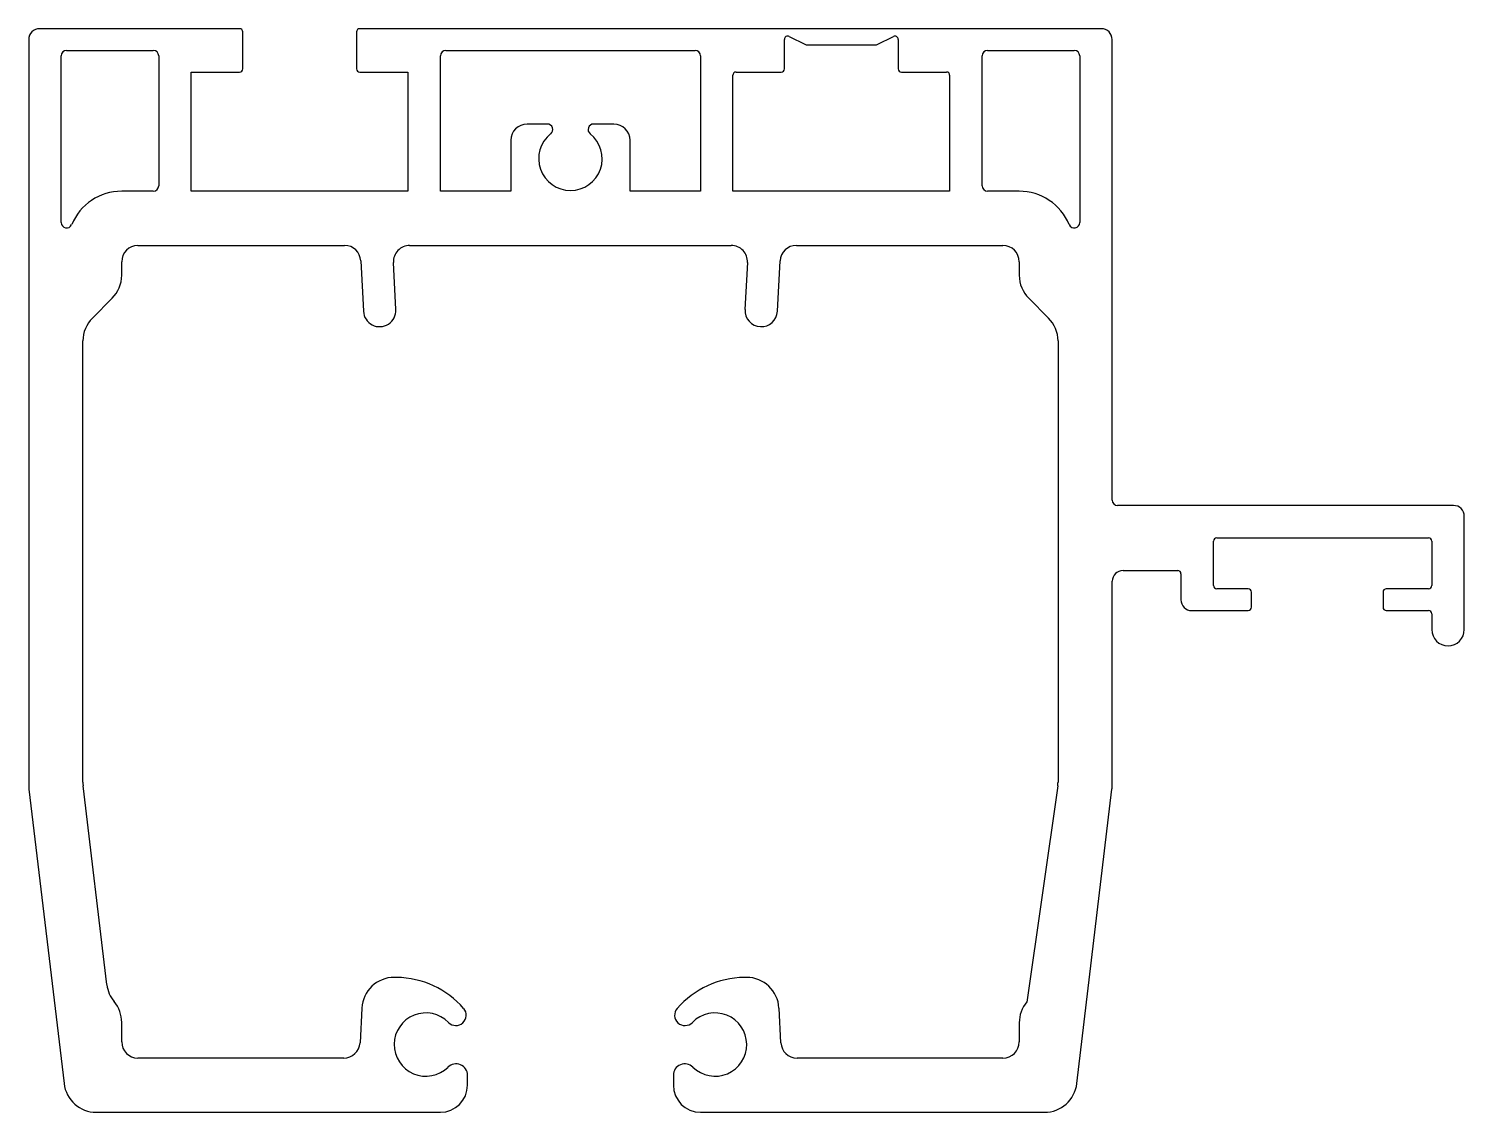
# Model space of a CAD drawing. Extents: x 2344 to 2476, y 1513 to 1613.
import ezdxf

# ---------------------------------------------------------------- set-up
doc = ezdxf.new("R2010")
doc.units = 0
doc.layers.get('0').update_dxf_attribs({"linetype": 'CONTINUOUS'})

msp = doc.modelspace()

# ---------------------------------------------------------------- linework, layer by layer
for p, q in [((2363.03, 1612.75), (2344.58, 1612.75)), ((2442.58, 1612.75), (2374.13, 1612.75)), ((2343.58, 1611.75), (2343.58, 1542.93)), ((2363.33, 1609.05), (2363.33, 1612.45)), ((2373.83, 1612.45), (2373.83, 1609.05)), ((2413.33, 1609.05), (2413.33, 1611.76)), ((2413.76, 1612.03), (2415.27, 1611.28)), ((2415.4, 1611.25), (2421.76, 1611.25)), ((2421.89, 1611.28), (2423.39, 1612.03)), ((2423.83, 1611.76), (2423.83, 1609.05)), ((2443.58, 1569.25), (2443.58, 1611.75)), ((2346.58, 1594.86), (2346.58, 1610.25)), ((2347.08, 1610.75), (2355.08, 1610.75)), ((2355.58, 1610.25), (2355.58, 1598.25)), ((2381.58, 1597.75), (2381.58, 1610.25)), ((2382.08, 1610.75), (2405.08, 1610.75)), ((2405.58, 1610.25), (2405.58, 1597.75)), ((2431.58, 1598.25), (2431.58, 1610.25)), ((2432.08, 1610.75), (2440.08, 1610.75)), ((2440.58, 1610.25), (2440.58, 1594.86)), ((2358.58, 1597.75), (2358.58, 1608.75)), ((2358.58, 1608.75), (2363.03, 1608.75)), ((2374.13, 1608.75), (2378.58, 1608.75)), ((2378.58, 1608.75), (2378.58, 1597.75)), ((2408.88, 1608.75), (2413.03, 1608.75)), ((2424.13, 1608.75), (2428.28, 1608.75)), ((2408.58, 1597.75), (2408.58, 1608.45)), ((2428.58, 1608.45), (2428.58, 1597.75)), ((2391.44, 1603.95), (2389.58, 1603.95)), ((2397.58, 1603.95), (2395.72, 1603.95)), ((2388.08, 1602.45), (2388.08, 1597.75)), ((2399.08, 1597.75), (2399.08, 1602.45)), ((2355.08, 1597.75), (2352.16, 1597.75)), ((2378.58, 1597.75), (2358.58, 1597.75)), ((2388.08, 1597.75), (2381.58, 1597.75)), ((2405.58, 1597.75), (2399.08, 1597.75)), ((2428.58, 1597.75), (2408.58, 1597.75)), ((2435, 1597.75), (2432.08, 1597.75)), ((2353.66, 1592.75), (2372.73, 1592.75)), ((2378.74, 1592.75), (2408.42, 1592.75)), ((2414.43, 1592.75), (2433.5, 1592.75)), ((2374.23, 1591.33), (2374.47, 1586.67)), ((2412.68, 1586.67), (2412.93, 1591.33)), ((2352.16, 1589.99), (2352.16, 1591.25)), ((2377.47, 1586.83), (2377.24, 1591.17)), ((2409.91, 1591.17), (2409.69, 1586.83)), ((2435, 1591.25), (2435, 1589.99)), ((2349.46, 1586.05), (2351.28, 1587.87)), ((2435.88, 1587.87), (2437.7, 1586.05)), ((2348.58, 1543.22), (2348.58, 1583.93)), ((2438.58, 1583.93), (2438.58, 1543.22)), ((2475.08, 1568.75), (2444.08, 1568.75)), ((2476.08, 1557.3), (2476.08, 1567.75)), ((2452.93, 1561.35), (2452.93, 1565.45)), ((2453.23, 1565.75), (2472.78, 1565.75)), ((2473.08, 1565.45), (2473.08, 1561.35)), ((2444.58, 1562.75), (2449.63, 1562.75)), ((2449.93, 1562.45), (2449.93, 1560.05)), ((2443.58, 1542.93), (2443.58, 1561.75)), ((2456.13, 1561.05), (2453.23, 1561.05)), ((2472.78, 1561.05), (2468.88, 1561.05)), ((2456.43, 1559.35), (2456.43, 1560.75)), ((2468.58, 1560.75), (2468.58, 1559.35)), ((2450.93, 1559.05), (2456.13, 1559.05)), ((2468.88, 1559.05), (2472.78, 1559.05)), ((2473.08, 1558.75), (2473.08, 1557.3)), ((2343.6, 1542.57), (2346.84, 1515.39)), ((2350.79, 1524.53), (2348.6, 1542.87)), ((2438.56, 1542.87), (2435.69, 1522.92)), ((2440.32, 1515.39), (2443.56, 1542.57)), ((2377.55, 1525.2), (2377.32, 1525.2)), ((2409.83, 1525.2), (2409.61, 1525.2)), ((2374.33, 1522.36), (2374.16, 1519.17)), ((2413, 1519.17), (2412.83, 1522.36)), ((2352.16, 1519.25), (2352.16, 1521.04)), ((2435, 1521.01), (2435, 1519.25)), ((2372.66, 1517.75), (2353.66, 1517.75)), ((2433.5, 1517.75), (2414.5, 1517.75)), ((2384.08, 1515.25), (2384.08, 1516.16)), ((2403.08, 1516.16), (2403.08, 1515.25)), ((2349.82, 1512.75), (2381.58, 1512.75)), ((2405.58, 1512.75), (2437.34, 1512.75))]:
    msp.add_line(p, q)
for centre, radius, start, end in [((2344.58, 1611.75), 1, 90, 180), ((2363.03, 1612.45), 0.3, 0, 90), ((2374.13, 1612.45), 0.3, 90, 180), ((2442.58, 1611.75), 1, 0, 90), ((2413.63, 1611.76), 0.3, 63.4349, 180), ((2415.4, 1611.55), 0.3, 243.4349, 270), ((2421.76, 1611.55), 0.3, 270, 296.5651), ((2423.53, 1611.76), 0.3, 360, 116.5651), ((2347.08, 1610.25), 0.5, 90, 180), ((2355.08, 1610.25), 0.5, 360, 90), ((2382.08, 1610.25), 0.5, 90, 180), ((2405.08, 1610.25), 0.5, 0, 90), ((2432.08, 1610.25), 0.5, 90, 180), ((2440.08, 1610.25), 0.5, 360, 90), ((2363.03, 1609.05), 0.3, 270, 360), ((2374.13, 1609.05), 0.3, 180, 270), ((2408.88, 1608.45), 0.3, 90, 180), ((2413.03, 1609.05), 0.3, 270, 360), ((2424.13, 1609.05), 0.3, 180, 270), ((2428.28, 1608.45), 0.3, 360, 90), ((2389.58, 1602.45), 1.5, 90, 180), ((2391.44, 1603.44), 0.511, 308.5528, 90), ((2395.72, 1603.44), 0.511, 90, 231.4472), ((2397.58, 1602.45), 1.5, 0, 90), ((2393.58, 1600.75), 2.93, 128.5528, 51.4472), ((2355.08, 1598.25), 0.5, 270, 0), ((2432.08, 1598.25), 0.5, 180, 270), ((2352.16, 1592.75), 5, 90, 157.3899), ((2435, 1592.75), 5, 22.6101, 90), ((2347.08, 1594.86), 0.5, 180, 337.3899), ((2440.08, 1594.86), 0.5, 202.6101, 0), ((2353.66, 1591.25), 1.5, 90, 180), ((2372.73, 1591.25), 1.5, 3, 90), ((2378.74, 1591.25), 1.5, 90, 183), ((2408.42, 1591.25), 1.5, 357, 90), ((2414.43, 1591.25), 1.5, 90, 177), ((2433.5, 1591.25), 1.5, 360, 90), ((2349.16, 1589.99), 3, 315, 360), ((2438, 1589.99), 3, 180, 225), ((2351.58, 1583.93), 3, 135, 180), ((2375.97, 1586.75), 1.5, 183, 3), ((2411.19, 1586.75), 1.5, 177, 357), ((2435.58, 1583.93), 3, 0, 45), ((2444.08, 1569.25), 0.5, 180, 270), ((2475.08, 1567.75), 1, 0, 90), ((2453.23, 1565.45), 0.3, 90, 180), ((2472.78, 1565.45), 0.3, 0, 90), ((2444.58, 1561.75), 1, 90, 180), ((2449.63, 1562.45), 0.3, 360, 90), ((2453.23, 1561.35), 0.3, 180, 270), ((2456.13, 1560.75), 0.3, 0, 90), ((2468.88, 1560.75), 0.3, 90, 180), ((2472.78, 1561.35), 0.3, 270, 0), ((2450.93, 1560.05), 1, 180, 270), ((2456.13, 1559.35), 0.3, 270, 0), ((2468.88, 1559.35), 0.3, 180, 270), ((2472.78, 1558.75), 0.3, 360, 90), ((2474.58, 1557.3), 1.5, 180, 0), ((2346.58, 1542.93), 3, 180, 186.8), ((2351.58, 1543.22), 3, 180, 186.8), ((2435.58, 1543.22), 3, 353.2, 0), ((2440.58, 1542.93), 3, 353.2, 0), ((2377.32, 1522.2), 3, 90, 177), ((2377.41, 1516.81), 8.39, 41.1873, 89.0552), ((2409.75, 1516.81), 8.39, 90.9448, 138.8127), ((2409.83, 1522.2), 3, 3, 90), ((2353.77, 1524.88), 3, 186.8, 219.7965), ((2349.16, 1521.04), 3, 0, 39.7965), ((2438, 1521.01), 3, 140.2762, 180), ((2380.23, 1519), 2.92, 44.2509, 314.5991), ((2383.01, 1521.71), 0.955, 224.2509, 41.1873), ((2404.15, 1521.71), 0.955, 138.8127, 315.7491), ((2406.93, 1519), 2.92, 225.4009, 135.7491), ((2353.66, 1519.25), 1.5, 180, 270), ((2372.66, 1519.25), 1.5, 270, 357), ((2414.5, 1519.25), 1.5, 183, 270), ((2433.5, 1519.25), 1.5, 270, 0), ((2383.02, 1516.16), 1.06, 0, 134.5991), ((2404.14, 1516.16), 1.06, 45.4009, 180), ((2349.82, 1515.75), 3, 186.8, 270), ((2381.58, 1515.25), 2.5, 270, 0), ((2405.58, 1515.25), 2.5, 180, 270), ((2437.34, 1515.75), 3, 270, 353.2)]:
    msp.add_arc(centre, radius, start, end)

doc.saveas('drawing.dxf')
